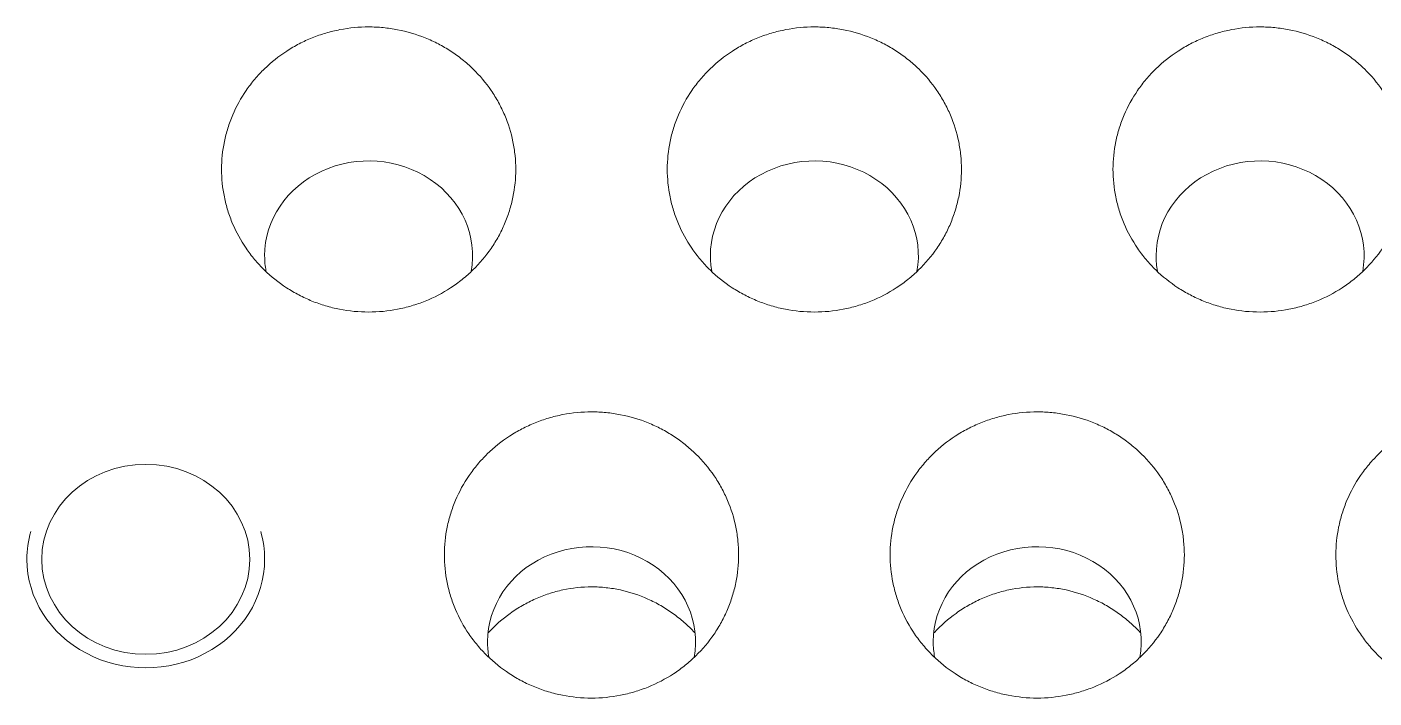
# Model space of a CAD drawing. Header units: inches. Extents: x 3778 to 56227, y -16914 to 35091.
# Drawn here: x 43219.51 to 43228.53, y -12593.97 to -12589.47 of the extents above; entities that cross this region are included whole.
import ezdxf

# ---------------------------------------------------------------- set-up
doc = ezdxf.new("R2010")
doc.units = ezdxf.units.IN
doc.header["$LTSCALE"] = 100
doc.header["$MEASUREMENT"] = 0
doc.layers.add('2-con', color=2, linetype='Continuous')
doc.layers.add('mark-B', color=2, linetype='Continuous', lineweight=20)

# ---------------------------------------------------------------- blocks, each defined once
blk = doc.blocks.new('무풍1WAY 대형')
at = {"layer": 'mark-B'}
for centre, major_axis, start_param, end_param in [((-536.2524, -485.9079), (-0.7967, 0), 3.141592, 6.283185), ((-542.2275, -485.3559), (0.6971, 0), 2.974894, 6.283185), ((-542.2275, -485.3559), (0.6971, 0), 0, 0.162483), ((-539.2399, -485.3559), (0.6971, 0), 2.974894, 6.283185), ((-539.2399, -485.3559), (0.6971, 0), 0, 0.162483), ((-536.2524, -485.9079), (-0.7967, 0), 0, 0.258688), ((-536.2524, -485.9079), (-0.7967, 0), 2.882802, 3.141592), ((-543.7212, -487.9432), (0.6971, 0), 2.976165, 6.283185), ((-543.7212, -487.9432), (0.6971, 0), 0, 0.161204), ((-540.7337, -487.9432), (0.6971, 0), 2.976165, 6.283185), ((-540.7337, -487.9432), (0.6971, 0), 0, 0.161204), ((-537.7461, -487.9432), (0.6971, 0), 2.976165, 6.283185), ((-537.7461, -487.9432), (0.6971, 0), 0, 0.161204)]:
    blk.add_ellipse(centre, major_axis=major_axis, ratio=0.913545, start_param=start_param, end_param=end_param, dxfattribs=at)
blk.add_ellipse((-536.2524, -485.9079), major_axis=(-0.6971, 0), ratio=0.913545, dxfattribs=at)
for points, knots in [([(-545.215, -484.9774), (-545.1495, -484.9774), (-545.0847, -484.9837), (-545.0045, -484.9994), (-544.9886, -485.003), (-544.9571, -485.0108), (-544.9414, -485.015), (-544.895, -485.0289), (-544.8344, -485.0503), (-544.7761, -485.0773), (-544.719, -485.1073), (-544.6909, -485.1238), (-544.6103, -485.1767), (-544.5608, -485.2167), (-544.4928, -485.2834), (-544.4711, -485.3068), (-544.4301, -485.3559), (-544.4109, -485.3812), (-544.3577, -485.4595), (-544.3277, -485.5145), (-544.2909, -485.6015), (-544.28, -485.6314), (-544.2615, -485.6914), (-544.2538, -485.7217), (-544.2352, -485.8133), (-544.229, -485.8753), (-544.229, -486.0014), (-544.2354, -486.0634), (-544.254, -486.155), (-544.2618, -486.1852), (-544.2804, -486.2453), (-544.2913, -486.2751), (-544.3282, -486.362), (-544.3583, -486.417), (-544.4029, -486.4821), (-544.4121, -486.4949), (-544.4313, -486.5202), (-544.4413, -486.5327), (-544.4721, -486.5694), (-544.4938, -486.5927), (-544.5619, -486.6592), (-544.6115, -486.699), (-544.679, -486.7431), (-544.6928, -486.7516), (-544.7207, -486.7679), (-544.7348, -486.7757), (-544.7776, -486.798), (-544.8359, -486.8249), (-544.9119, -486.8514), (-544.9589, -486.8641), (-544.9905, -486.8719), (-545.0065, -486.8754), (-545.0864, -486.8908), (-545.1507, -486.8969), (-545.2477, -486.8969), (-545.2802, -486.8953), (-545.3453, -486.889), (-545.3775, -486.8843), (-545.4727, -486.8657), (-545.5344, -486.8474), (-545.6243, -486.811), (-545.654, -486.7973), (-545.7111, -486.7674), (-545.7663, -486.7349), (-545.8307, -486.6882), (-545.8673, -486.6573), (-545.8913, -486.6361), (-545.903, -486.6252), (-545.9604, -486.5691), (-546.0009, -486.5206), (-546.0541, -486.4426), (-546.0706, -486.4158), (-546.0933, -486.3742), (-546.1005, -486.3601), (-546.1143, -486.3316), (-546.1208, -486.3172), (-546.1514, -486.2448), (-546.1699, -486.1852), (-546.1854, -486.1087), (-546.1881, -486.0933), (-546.1928, -486.0623), (-546.1948, -486.0467), (-546.1995, -485.9997), (-546.2011, -485.9685), (-546.201, -485.875), (-546.1948, -485.8131), (-546.1792, -485.7362), (-546.1756, -485.7208), (-546.1678, -485.6902), (-546.1635, -485.6751), (-546.1496, -485.6301), (-546.128, -485.5714), (-546.094, -485.5008), (-546.0703, -485.4598), (-546.0537, -485.4328), (-546.0451, -485.4193), (-546.0002, -485.3536), (-545.9595, -485.3052), (-545.8915, -485.2386), (-545.8677, -485.2174), (-545.8301, -485.1872), (-545.8173, -485.1773), (-545.7912, -485.1584), (-545.778, -485.1493), (-545.7109, -485.1054), (-545.6542, -485.0757), (-545.5794, -485.0453), (-545.5642, -485.0396), (-545.5335, -485.0288), (-545.518, -485.0238), (-545.4713, -485.0099), (-545.4399, -485.0022), (-545.3449, -484.9837), (-545.2805, -484.9774), (-545.215, -484.9774)], [0, 0, 0, 0, 0.03125, 0.03125, 0.039062, 0.039062, 0.046875, 0.046875, 0.0625, 0.078125, 0.078125, 0.09375, 0.09375, 0.125, 0.125, 0.140625, 0.140625, 0.15625, 0.15625, 0.1875, 0.1875, 0.203125, 0.203125, 0.21875, 0.21875, 0.25, 0.25, 0.28125, 0.28125, 0.296875, 0.296875, 0.3125, 0.3125, 0.34375, 0.34375, 0.351562, 0.351562, 0.359375, 0.359375, 0.375, 0.375, 0.40625, 0.40625, 0.414062, 0.414062, 0.421875, 0.421875, 0.4375, 0.453125, 0.460937, 0.460937, 0.46875, 0.46875, 0.5, 0.5, 0.515625, 0.515625, 0.53125, 0.53125, 0.5625, 0.5625, 0.578125, 0.578125, 0.59375, 0.609375, 0.617187, 0.617187, 0.625, 0.625, 0.65625, 0.65625, 0.671875, 0.671875, 0.679687, 0.679687, 0.6875, 0.6875, 0.71875, 0.71875, 0.726562, 0.726562, 0.734375, 0.734375, 0.75, 0.75, 0.78125, 0.78125, 0.789062, 0.789062, 0.796875, 0.796875, 0.8125, 0.828125, 0.835937, 0.835937, 0.84375, 0.84375, 0.875, 0.875, 0.890625, 0.890625, 0.898437, 0.898437, 0.90625, 0.90625, 0.9375, 0.9375, 0.945312, 0.945312, 0.953125, 0.953125, 0.96875, 0.96875, 1, 1, 1, 1]), ([(-542.2275, -484.9774), (-542.162, -484.9774), (-542.0971, -484.9837), (-542.017, -484.9994), (-542.001, -485.003), (-541.9695, -485.0108), (-541.9539, -485.015), (-541.9075, -485.0289), (-541.8468, -485.0503), (-541.7885, -485.0773), (-541.7315, -485.1073), (-541.7034, -485.1238), (-541.6228, -485.1767), (-541.5732, -485.2167), (-541.5052, -485.2834), (-541.4836, -485.3068), (-541.4425, -485.3559), (-541.4234, -485.3812), (-541.3702, -485.4595), (-541.3401, -485.5145), (-541.3034, -485.6015), (-541.2925, -485.6314), (-541.2739, -485.6914), (-541.2662, -485.7217), (-541.2477, -485.8133), (-541.2414, -485.8753), (-541.2415, -486.0014), (-541.2478, -486.0634), (-541.2665, -486.155), (-541.2742, -486.1852), (-541.2929, -486.2453), (-541.3038, -486.2751), (-541.3407, -486.362), (-541.3708, -486.417), (-541.4153, -486.4821), (-541.4246, -486.4949), (-541.4438, -486.5202), (-541.4537, -486.5327), (-541.4846, -486.5694), (-541.5062, -486.5927), (-541.5744, -486.6592), (-541.624, -486.699), (-541.6915, -486.7431), (-541.7053, -486.7516), (-541.7331, -486.7679), (-541.7473, -486.7757), (-541.79, -486.798), (-541.8483, -486.8249), (-541.9243, -486.8514), (-541.9713, -486.8641), (-542.003, -486.8719), (-542.019, -486.8754), (-542.0988, -486.8908), (-542.1631, -486.8969), (-542.2602, -486.8969), (-542.2926, -486.8953), (-542.3578, -486.889), (-542.39, -486.8843), (-542.4851, -486.8657), (-542.5469, -486.8474), (-542.6368, -486.811), (-542.6664, -486.7973), (-542.7235, -486.7674), (-542.7787, -486.7349), (-542.8432, -486.6882), (-542.8798, -486.6573), (-542.9037, -486.6361), (-542.9155, -486.6252), (-542.9728, -486.5691), (-543.0134, -486.5206), (-543.0666, -486.4426), (-543.083, -486.4158), (-543.1057, -486.3742), (-543.113, -486.3601), (-543.1268, -486.3316), (-543.1333, -486.3172), (-543.1639, -486.2448), (-543.1823, -486.1852), (-543.1979, -486.1087), (-543.2006, -486.0933), (-543.2053, -486.0623), (-543.2073, -486.0467), (-543.212, -485.9997), (-543.2135, -485.9685), (-543.2135, -485.875), (-543.2073, -485.8131), (-543.1916, -485.7362), (-543.1881, -485.7208), (-543.1803, -485.6902), (-543.176, -485.6751), (-543.162, -485.6301), (-543.1405, -485.5714), (-543.1064, -485.5008), (-543.0827, -485.4598), (-543.0662, -485.4328), (-543.0575, -485.4193), (-543.0126, -485.3536), (-542.972, -485.3052), (-542.904, -485.2386), (-542.8801, -485.2174), (-542.8426, -485.1872), (-542.8297, -485.1773), (-542.8037, -485.1584), (-542.7904, -485.1493), (-542.7234, -485.1054), (-542.6666, -485.0757), (-542.5918, -485.0453), (-542.5767, -485.0396), (-542.5459, -485.0288), (-542.5304, -485.0238), (-542.4837, -485.0099), (-542.4523, -485.0022), (-542.3574, -484.9837), (-542.293, -484.9774), (-542.2275, -484.9774)], [0, 0, 0, 0, 0.03125, 0.03125, 0.039063, 0.039063, 0.046875, 0.046875, 0.0625, 0.078125, 0.078125, 0.09375, 0.09375, 0.125, 0.125, 0.140625, 0.140625, 0.15625, 0.15625, 0.1875, 0.1875, 0.203125, 0.203125, 0.21875, 0.21875, 0.25, 0.25, 0.28125, 0.28125, 0.296875, 0.296875, 0.3125, 0.3125, 0.34375, 0.34375, 0.351563, 0.351563, 0.359375, 0.359375, 0.375, 0.375, 0.40625, 0.40625, 0.414063, 0.414063, 0.421875, 0.421875, 0.4375, 0.453125, 0.460937, 0.460937, 0.46875, 0.46875, 0.5, 0.5, 0.515625, 0.515625, 0.53125, 0.53125, 0.5625, 0.5625, 0.578125, 0.578125, 0.59375, 0.609375, 0.617187, 0.617187, 0.625, 0.625, 0.65625, 0.65625, 0.671875, 0.671875, 0.679687, 0.679687, 0.6875, 0.6875, 0.71875, 0.71875, 0.726562, 0.726562, 0.734375, 0.734375, 0.75, 0.75, 0.78125, 0.78125, 0.789062, 0.789062, 0.796875, 0.796875, 0.8125, 0.828125, 0.835938, 0.835938, 0.84375, 0.84375, 0.875, 0.875, 0.890625, 0.890625, 0.898438, 0.898438, 0.90625, 0.90625, 0.9375, 0.9375, 0.945313, 0.945313, 0.953125, 0.953125, 0.96875, 0.96875, 1, 1, 1, 1]), ([(-539.2399, -484.9774), (-539.1744, -484.9774), (-539.1096, -484.9837), (-539.0294, -484.9994), (-539.0135, -485.003), (-538.982, -485.0108), (-538.9663, -485.015), (-538.9199, -485.0289), (-538.8593, -485.0503), (-538.801, -485.0773), (-538.7439, -485.1073), (-538.7158, -485.1238), (-538.6352, -485.1767), (-538.5857, -485.2167), (-538.5177, -485.2834), (-538.4961, -485.3068), (-538.455, -485.3559), (-538.4358, -485.3812), (-538.3826, -485.4595), (-538.3526, -485.5145), (-538.3158, -485.6015), (-538.3049, -485.6314), (-538.2864, -485.6914), (-538.2787, -485.7217), (-538.2601, -485.8133), (-538.2539, -485.8753), (-538.2539, -486.0014), (-538.2603, -486.0634), (-538.2789, -486.155), (-538.2867, -486.1852), (-538.3053, -486.2453), (-538.3163, -486.2751), (-538.3531, -486.362), (-538.3832, -486.417), (-538.4278, -486.4821), (-538.437, -486.4949), (-538.4562, -486.5202), (-538.4662, -486.5327), (-538.497, -486.5694), (-538.5187, -486.5927), (-538.5868, -486.6592), (-538.6364, -486.699), (-538.7039, -486.7431), (-538.7177, -486.7516), (-538.7456, -486.7679), (-538.7597, -486.7757), (-538.8025, -486.798), (-538.8608, -486.8249), (-538.9368, -486.8514), (-538.9838, -486.8641), (-539.0154, -486.8719), (-539.0314, -486.8754), (-539.1113, -486.8908), (-539.1756, -486.8969), (-539.2726, -486.8969), (-539.3051, -486.8953), (-539.3702, -486.889), (-539.4024, -486.8843), (-539.4976, -486.8657), (-539.5593, -486.8474), (-539.6492, -486.811), (-539.6789, -486.7973), (-539.736, -486.7674), (-539.7912, -486.7349), (-539.8556, -486.6882), (-539.8922, -486.6573), (-539.9162, -486.6361), (-539.9279, -486.6252), (-539.9853, -486.5691), (-540.0258, -486.5206), (-540.079, -486.4426), (-540.0955, -486.4158), (-540.1182, -486.3742), (-540.1255, -486.3601), (-540.1392, -486.3316), (-540.1457, -486.3172), (-540.1763, -486.2448), (-540.1948, -486.1852), (-540.2103, -486.1087), (-540.213, -486.0933), (-540.2177, -486.0623), (-540.2197, -486.0467), (-540.2244, -485.9997), (-540.226, -485.9685), (-540.2259, -485.875), (-540.2197, -485.8131), (-540.2041, -485.7362), (-540.2005, -485.7208), (-540.1927, -485.6902), (-540.1884, -485.6751), (-540.1745, -485.6301), (-540.153, -485.5714), (-540.1189, -485.5008), (-540.0952, -485.4598), (-540.0786, -485.4328), (-540.07, -485.4193), (-540.0251, -485.3536), (-539.9844, -485.3052), (-539.9164, -485.2386), (-539.8926, -485.2174), (-539.855, -485.1872), (-539.8422, -485.1773), (-539.8161, -485.1584), (-539.8029, -485.1493), (-539.7358, -485.1054), (-539.6791, -485.0757), (-539.6043, -485.0453), (-539.5891, -485.0396), (-539.5584, -485.0288), (-539.5429, -485.0238), (-539.4962, -485.0099), (-539.4648, -485.0022), (-539.3698, -484.9837), (-539.3054, -484.9774), (-539.2399, -484.9774)], [0, 0, 0, 0, 0.03125, 0.03125, 0.039062, 0.039062, 0.046875, 0.046875, 0.0625, 0.078125, 0.078125, 0.09375, 0.09375, 0.125, 0.125, 0.140625, 0.140625, 0.15625, 0.15625, 0.1875, 0.1875, 0.203125, 0.203125, 0.21875, 0.21875, 0.25, 0.25, 0.28125, 0.28125, 0.296875, 0.296875, 0.3125, 0.3125, 0.34375, 0.34375, 0.351562, 0.351562, 0.359375, 0.359375, 0.375, 0.375, 0.40625, 0.40625, 0.414062, 0.414062, 0.421875, 0.421875, 0.4375, 0.453125, 0.460937, 0.460937, 0.46875, 0.46875, 0.5, 0.5, 0.515625, 0.515625, 0.53125, 0.53125, 0.5625, 0.5625, 0.578125, 0.578125, 0.59375, 0.609375, 0.617187, 0.617187, 0.625, 0.625, 0.65625, 0.65625, 0.671875, 0.671875, 0.679687, 0.679687, 0.6875, 0.6875, 0.71875, 0.71875, 0.726562, 0.726562, 0.734375, 0.734375, 0.75, 0.75, 0.78125, 0.78125, 0.789062, 0.789062, 0.796875, 0.796875, 0.8125, 0.828125, 0.835937, 0.835937, 0.84375, 0.84375, 0.875, 0.875, 0.890625, 0.890625, 0.898437, 0.898437, 0.90625, 0.90625, 0.9375, 0.9375, 0.945312, 0.945312, 0.953125, 0.953125, 0.96875, 0.96875, 1, 1, 1, 1]), ([(-541.5319, -485.4117), (-541.5339, -485.4139), (-541.5359, -485.416), (-541.5821, -485.4653), (-541.6304, -485.5079), (-541.7094, -485.5646), (-541.737, -485.5824), (-541.7932, -485.6148), (-541.8508, -485.6441), (-541.926, -485.6732), (-541.9727, -485.6871), (-542.0042, -485.6956), (-542.0201, -485.6995), (-542.0996, -485.7165), (-542.1637, -485.7233), (-542.2445, -485.7232), (-542.2607, -485.7227), (-542.2931, -485.721), (-542.3094, -485.7196), (-542.3581, -485.7144), (-542.3901, -485.7092), (-542.4846, -485.6886), (-542.5457, -485.6685), (-542.6199, -485.6352), (-542.6346, -485.6281), (-542.6636, -485.6133), (-542.6778, -485.6055), (-542.7198, -485.5812), (-542.7738, -485.5462), (-542.8367, -485.4961), (-542.8723, -485.4632), (-542.8955, -485.4406), (-542.907, -485.4289), (-542.9187, -485.4164), (-542.9192, -485.4158), (-542.9198, -485.4152)], [0, 0, 0, 0, 0.005586, 0.005586, 0.129686, 0.129686, 0.191736, 0.191736, 0.253786, 0.315837, 0.346862, 0.346862, 0.377887, 0.377887, 0.501987, 0.501987, 0.533012, 0.533012, 0.564037, 0.564037, 0.626087, 0.626087, 0.750188, 0.750188, 0.781213, 0.781213, 0.812238, 0.812238, 0.874288, 0.936338, 0.967363, 0.967363, 0.998388, 0.998388, 1, 1, 1, 1]), ([(-538.5444, -485.4117), (-538.5463, -485.4139), (-538.5483, -485.416), (-538.5945, -485.4653), (-538.6429, -485.5079), (-538.7219, -485.5646), (-538.7494, -485.5824), (-538.8057, -485.6148), (-538.8632, -485.6441), (-538.9385, -485.6732), (-538.9852, -485.6871), (-539.0166, -485.6956), (-539.0326, -485.6995), (-539.1121, -485.7165), (-539.1762, -485.7233), (-539.257, -485.7232), (-539.2731, -485.7227), (-539.3056, -485.721), (-539.3219, -485.7196), (-539.3706, -485.7144), (-539.4025, -485.7092), (-539.497, -485.6886), (-539.5582, -485.6685), (-539.6323, -485.6352), (-539.6471, -485.6281), (-539.6761, -485.6133), (-539.6903, -485.6055), (-539.7323, -485.5812), (-539.7863, -485.5462), (-539.8491, -485.4961), (-539.8847, -485.4632), (-539.908, -485.4406), (-539.9194, -485.4289), (-539.9311, -485.4164), (-539.9317, -485.4158), (-539.9323, -485.4152)], [0, 0, 0, 0, 0.005586, 0.005586, 0.129686, 0.129686, 0.191736, 0.191736, 0.253786, 0.315837, 0.346862, 0.346862, 0.377887, 0.377887, 0.501987, 0.501987, 0.533012, 0.533012, 0.564037, 0.564037, 0.626087, 0.626087, 0.750188, 0.750188, 0.781213, 0.781213, 0.812238, 0.812238, 0.874288, 0.936338, 0.967363, 0.967363, 0.998388, 0.998388, 1, 1, 1, 1]), ([(-543.7212, -487.5665), (-543.6558, -487.5665), (-543.591, -487.5727), (-543.5109, -487.5884), (-543.495, -487.5919), (-543.4634, -487.5996), (-543.4478, -487.6039), (-543.4015, -487.6177), (-543.3408, -487.6389), (-543.2826, -487.6659), (-543.2255, -487.6957), (-543.1974, -487.7121), (-543.1168, -487.7648), (-543.0673, -487.8046), (-542.9992, -487.8711), (-542.9776, -487.8944), (-542.9365, -487.9433), (-542.9174, -487.9685), (-542.8641, -488.0465), (-542.8341, -488.1013), (-542.7973, -488.1881), (-542.7863, -488.2178), (-542.7678, -488.2777), (-542.7601, -488.3078), (-542.7415, -488.3991), (-542.7352, -488.461), (-542.7353, -488.5867), (-542.7417, -488.6485), (-542.7604, -488.7397), (-542.7681, -488.7699), (-542.7868, -488.8297), (-542.7977, -488.8595), (-542.8346, -488.946), (-542.8648, -489.0008), (-542.9093, -489.0657), (-542.9186, -489.0785), (-542.9378, -489.1037), (-542.9478, -489.1162), (-542.9786, -489.1527), (-543.0003, -489.1759), (-543.0684, -489.2421), (-543.118, -489.2818), (-543.1855, -489.3256), (-543.1993, -489.3341), (-543.2272, -489.3504), (-543.2413, -489.3581), (-543.2841, -489.3803), (-543.3423, -489.4071), (-543.4183, -489.4335), (-543.4653, -489.4461), (-543.4969, -489.4538), (-543.5129, -489.4573), (-543.5927, -489.4727), (-543.6569, -489.4787), (-543.7539, -489.4787), (-543.7864, -489.4772), (-543.8514, -489.4709), (-543.8836, -489.4662), (-543.9787, -489.4477), (-544.0404, -489.4295), (-544.1303, -489.3932), (-544.1599, -489.3796), (-544.217, -489.3498), (-544.2722, -489.3175), (-544.3367, -489.271), (-544.3733, -489.2402), (-544.3972, -489.2191), (-544.409, -489.2082), (-544.4663, -489.1523), (-544.5069, -489.104), (-544.5601, -489.0264), (-544.5766, -488.9997), (-544.5994, -488.9582), (-544.6066, -488.9442), (-544.6204, -488.9157), (-544.6269, -488.9014), (-544.6576, -488.8292), (-544.676, -488.7699), (-544.6916, -488.6936), (-544.6943, -488.6783), (-544.699, -488.6474), (-544.701, -488.6318), (-544.7057, -488.5849), (-544.7072, -488.5538), (-544.7072, -488.4606), (-544.701, -488.3989), (-544.6853, -488.3222), (-544.6818, -488.3068), (-544.6739, -488.2764), (-544.6696, -488.2613), (-544.6557, -488.2165), (-544.6341, -488.158), (-544.6, -488.0877), (-544.5763, -488.0468), (-544.5597, -488.0198), (-544.5511, -488.0065), (-544.5062, -487.941), (-544.4655, -487.8928), (-544.3975, -487.8264), (-544.3736, -487.8053), (-544.336, -487.7752), (-544.3232, -487.7654), (-544.2972, -487.7466), (-544.2839, -487.7375), (-544.2169, -487.6939), (-544.1602, -487.6643), (-544.0854, -487.634), (-544.0702, -487.6283), (-544.0395, -487.6176), (-544.024, -487.6126), (-543.9773, -487.5988), (-543.946, -487.5911), (-543.851, -487.5727), (-543.7867, -487.5665), (-543.7212, -487.5665)], [0, 0, 0, 0, 0.03125, 0.03125, 0.039063, 0.039063, 0.046875, 0.046875, 0.0625, 0.078125, 0.078125, 0.09375, 0.09375, 0.125, 0.125, 0.140625, 0.140625, 0.15625, 0.15625, 0.1875, 0.1875, 0.203125, 0.203125, 0.21875, 0.21875, 0.25, 0.25, 0.28125, 0.28125, 0.296875, 0.296875, 0.3125, 0.3125, 0.34375, 0.34375, 0.351563, 0.351563, 0.359375, 0.359375, 0.375, 0.375, 0.40625, 0.40625, 0.414063, 0.414063, 0.421875, 0.421875, 0.4375, 0.453125, 0.460938, 0.460938, 0.46875, 0.46875, 0.5, 0.5, 0.515625, 0.515625, 0.53125, 0.53125, 0.5625, 0.5625, 0.578125, 0.578125, 0.59375, 0.609375, 0.617188, 0.617188, 0.625, 0.625, 0.65625, 0.65625, 0.671875, 0.671875, 0.679688, 0.679688, 0.6875, 0.6875, 0.71875, 0.71875, 0.726563, 0.726563, 0.734375, 0.734375, 0.75, 0.75, 0.78125, 0.78125, 0.789063, 0.789063, 0.796875, 0.796875, 0.8125, 0.828125, 0.835938, 0.835938, 0.84375, 0.84375, 0.875, 0.875, 0.890625, 0.890625, 0.898438, 0.898438, 0.90625, 0.90625, 0.9375, 0.9375, 0.945312, 0.945312, 0.953125, 0.953125, 0.96875, 0.96875, 1, 1, 1, 1]), ([(-540.7337, -487.5665), (-540.6682, -487.5665), (-540.6035, -487.5727), (-540.5234, -487.5884), (-540.5074, -487.5919), (-540.4759, -487.5996), (-540.4603, -487.6039), (-540.4139, -487.6177), (-540.3533, -487.6389), (-540.295, -487.6659), (-540.2379, -487.6957), (-540.2099, -487.7121), (-540.1293, -487.7648), (-540.0797, -487.8046), (-540.0117, -487.8711), (-539.9901, -487.8944), (-539.949, -487.9433), (-539.9298, -487.9685), (-539.8766, -488.0465), (-539.8465, -488.1013), (-539.8097, -488.1881), (-539.7988, -488.2178), (-539.7802, -488.2777), (-539.7725, -488.3078), (-539.754, -488.3991), (-539.7477, -488.461), (-539.7478, -488.5867), (-539.7541, -488.6485), (-539.7728, -488.7397), (-539.7806, -488.7699), (-539.7992, -488.8297), (-539.8102, -488.8595), (-539.8471, -488.946), (-539.8772, -489.0008), (-539.9218, -489.0657), (-539.931, -489.0785), (-539.9502, -489.1037), (-539.9602, -489.1162), (-539.9911, -489.1527), (-540.0127, -489.1759), (-540.0809, -489.2421), (-540.1305, -489.2818), (-540.198, -489.3256), (-540.2118, -489.3341), (-540.2396, -489.3504), (-540.2537, -489.3581), (-540.2965, -489.3803), (-540.3548, -489.4071), (-540.4307, -489.4335), (-540.4777, -489.4461), (-540.5094, -489.4538), (-540.5253, -489.4573), (-540.6051, -489.4727), (-540.6694, -489.4787), (-540.7664, -489.4787), (-540.7988, -489.4772), (-540.8639, -489.4709), (-540.8961, -489.4662), (-540.9912, -489.4477), (-541.0529, -489.4295), (-541.1428, -489.3932), (-541.1724, -489.3796), (-541.2295, -489.3498), (-541.2847, -489.3175), (-541.3491, -489.271), (-541.3857, -489.2402), (-541.4097, -489.2191), (-541.4214, -489.2082), (-541.4788, -489.1523), (-541.5194, -489.104), (-541.5726, -489.0264), (-541.5891, -488.9997), (-541.6118, -488.9582), (-541.6191, -488.9442), (-541.6329, -488.9157), (-541.6394, -488.9014), (-541.67, -488.8292), (-541.6884, -488.7699), (-541.704, -488.6936), (-541.7067, -488.6783), (-541.7115, -488.6474), (-541.7134, -488.6318), (-541.7181, -488.5849), (-541.7197, -488.5538), (-541.7196, -488.4606), (-541.7134, -488.3989), (-541.6978, -488.3222), (-541.6942, -488.3068), (-541.6864, -488.2764), (-541.6821, -488.2613), (-541.6681, -488.2165), (-541.6466, -488.158), (-541.6125, -488.0877), (-541.5888, -488.0468), (-541.5722, -488.0198), (-541.5635, -488.0065), (-541.5186, -487.941), (-541.478, -487.8928), (-541.4099, -487.8264), (-541.3861, -487.8053), (-541.3485, -487.7752), (-541.3356, -487.7654), (-541.3096, -487.7466), (-541.2964, -487.7375), (-541.2293, -487.6939), (-541.1726, -487.6643), (-541.0978, -487.634), (-541.0827, -487.6283), (-541.052, -487.6176), (-541.0364, -487.6126), (-540.9898, -487.5988), (-540.9584, -487.5911), (-540.8635, -487.5727), (-540.7992, -487.5665), (-540.7337, -487.5665)], [0, 0, 0, 0, 0.03125, 0.03125, 0.039062, 0.039062, 0.046875, 0.046875, 0.0625, 0.078125, 0.078125, 0.09375, 0.09375, 0.125, 0.125, 0.140625, 0.140625, 0.15625, 0.15625, 0.1875, 0.1875, 0.203125, 0.203125, 0.21875, 0.21875, 0.25, 0.25, 0.28125, 0.28125, 0.296875, 0.296875, 0.3125, 0.3125, 0.34375, 0.34375, 0.351563, 0.351563, 0.359375, 0.359375, 0.375, 0.375, 0.40625, 0.40625, 0.414063, 0.414063, 0.421875, 0.421875, 0.4375, 0.453125, 0.460938, 0.460938, 0.46875, 0.46875, 0.5, 0.5, 0.515625, 0.515625, 0.53125, 0.53125, 0.5625, 0.5625, 0.578125, 0.578125, 0.59375, 0.609375, 0.617188, 0.617188, 0.625, 0.625, 0.65625, 0.65625, 0.671875, 0.671875, 0.679688, 0.679688, 0.6875, 0.6875, 0.71875, 0.71875, 0.726563, 0.726563, 0.734375, 0.734375, 0.75, 0.75, 0.78125, 0.78125, 0.789063, 0.789063, 0.796875, 0.796875, 0.8125, 0.828125, 0.835938, 0.835938, 0.84375, 0.84375, 0.875, 0.875, 0.890625, 0.890625, 0.898438, 0.898438, 0.90625, 0.90625, 0.9375, 0.9375, 0.945313, 0.945313, 0.953125, 0.953125, 0.96875, 0.96875, 1, 1, 1, 1]), ([(-537.7461, -487.5665), (-537.6807, -487.5665), (-537.6159, -487.5727), (-537.5358, -487.5884), (-537.5199, -487.5919), (-537.4884, -487.5996), (-537.4727, -487.6039), (-537.4264, -487.6177), (-537.3657, -487.6389), (-537.3075, -487.6659), (-537.2504, -487.6957), (-537.2223, -487.7121), (-537.1417, -487.7648), (-537.0922, -487.8046), (-537.0241, -487.8711), (-537.0025, -487.8944), (-536.9614, -487.9433), (-536.9423, -487.9685), (-536.889, -488.0465), (-536.859, -488.1013), (-536.8222, -488.1881), (-536.8113, -488.2178), (-536.7927, -488.2777), (-536.785, -488.3078), (-536.7664, -488.3991), (-536.7601, -488.461), (-536.7602, -488.5867), (-536.7666, -488.6485), (-536.7853, -488.7397), (-536.793, -488.7699), (-536.8117, -488.8297), (-536.8226, -488.8595), (-536.8595, -488.946), (-536.8897, -489.0008), (-536.9342, -489.0657), (-536.9435, -489.0785), (-536.9627, -489.1037), (-536.9727, -489.1162), (-537.0035, -489.1527), (-537.0252, -489.1759), (-537.0933, -489.2421), (-537.1429, -489.2818), (-537.2104, -489.3256), (-537.2242, -489.3341), (-537.2521, -489.3504), (-537.2662, -489.3581), (-537.309, -489.3803), (-537.3672, -489.4071), (-537.4432, -489.4335), (-537.4902, -489.4461), (-537.5218, -489.4538), (-537.5378, -489.4573), (-537.6176, -489.4727), (-537.6818, -489.4787), (-537.7788, -489.4787), (-537.8113, -489.4772), (-537.8763, -489.4709), (-537.9085, -489.4662), (-538.0036, -489.4477), (-538.0653, -489.4295), (-538.1552, -489.3932), (-538.1848, -489.3796), (-538.2419, -489.3498), (-538.2971, -489.3175), (-538.3616, -489.271), (-538.3982, -489.2402), (-538.4221, -489.2191), (-538.4339, -489.2082), (-538.4912, -489.1523), (-538.5318, -489.104), (-538.585, -489.0264), (-538.6015, -488.9997), (-538.6243, -488.9582), (-538.6315, -488.9442), (-538.6453, -488.9157), (-538.6518, -488.9014), (-538.6825, -488.8292), (-538.7009, -488.7699), (-538.7165, -488.6936), (-538.7192, -488.6783), (-538.7239, -488.6474), (-538.7259, -488.6318), (-538.7306, -488.5849), (-538.7321, -488.5538), (-538.7321, -488.4606), (-538.7259, -488.3989), (-538.7102, -488.3222), (-538.7067, -488.3068), (-538.6988, -488.2764), (-538.6945, -488.2613), (-538.6806, -488.2165), (-538.659, -488.158), (-538.6249, -488.0877), (-538.6012, -488.0468), (-538.5846, -488.0198), (-538.576, -488.0065), (-538.5311, -487.941), (-538.4904, -487.8928), (-538.4224, -487.8264), (-538.3985, -487.8053), (-538.361, -487.7752), (-538.3481, -487.7654), (-538.3221, -487.7466), (-538.3088, -487.7375), (-538.2418, -487.6939), (-538.1851, -487.6643), (-538.1103, -487.634), (-538.0951, -487.6283), (-538.0644, -487.6176), (-538.0489, -487.6126), (-538.0022, -487.5988), (-537.9709, -487.5911), (-537.876, -487.5727), (-537.8116, -487.5665), (-537.7461, -487.5665)], [0, 0, 0, 0, 0.03125, 0.03125, 0.039063, 0.039063, 0.046875, 0.046875, 0.0625, 0.078125, 0.078125, 0.09375, 0.09375, 0.125, 0.125, 0.140625, 0.140625, 0.15625, 0.15625, 0.1875, 0.1875, 0.203125, 0.203125, 0.21875, 0.21875, 0.25, 0.25, 0.28125, 0.28125, 0.296875, 0.296875, 0.3125, 0.3125, 0.34375, 0.34375, 0.351563, 0.351563, 0.359375, 0.359375, 0.375, 0.375, 0.40625, 0.40625, 0.414063, 0.414063, 0.421875, 0.421875, 0.4375, 0.453125, 0.460938, 0.460938, 0.46875, 0.46875, 0.5, 0.5, 0.515625, 0.515625, 0.53125, 0.53125, 0.5625, 0.5625, 0.578125, 0.578125, 0.59375, 0.609375, 0.617188, 0.617188, 0.625, 0.625, 0.65625, 0.65625, 0.671875, 0.671875, 0.679688, 0.679688, 0.6875, 0.6875, 0.71875, 0.71875, 0.726563, 0.726563, 0.734375, 0.734375, 0.75, 0.75, 0.78125, 0.78125, 0.789063, 0.789063, 0.796875, 0.796875, 0.8125, 0.828125, 0.835938, 0.835938, 0.84375, 0.84375, 0.875, 0.875, 0.890625, 0.890625, 0.898438, 0.898438, 0.90625, 0.90625, 0.9375, 0.9375, 0.945313, 0.945313, 0.953125, 0.953125, 0.96875, 0.96875, 1, 1, 1, 1])]:
    blk.add_open_spline(points, degree=3, knots=knots, dxfattribs=at)
blk = doc.blocks.new('dpdjzjs')
at = {"layer": 'mark-B', "rotation": 180}
blk.add_blockref('무풍1WAY 대형', (178654.9147, 88751.491), dxfattribs=at)

msp = doc.modelspace()

# ---------------------------------------------------------------- block references
at = {"layer": '2-con'}
msp.add_blockref('dpdjzjs', (-135970.8648, -101830.4424), dxfattribs=at)

doc.saveas('drawing.dxf')
